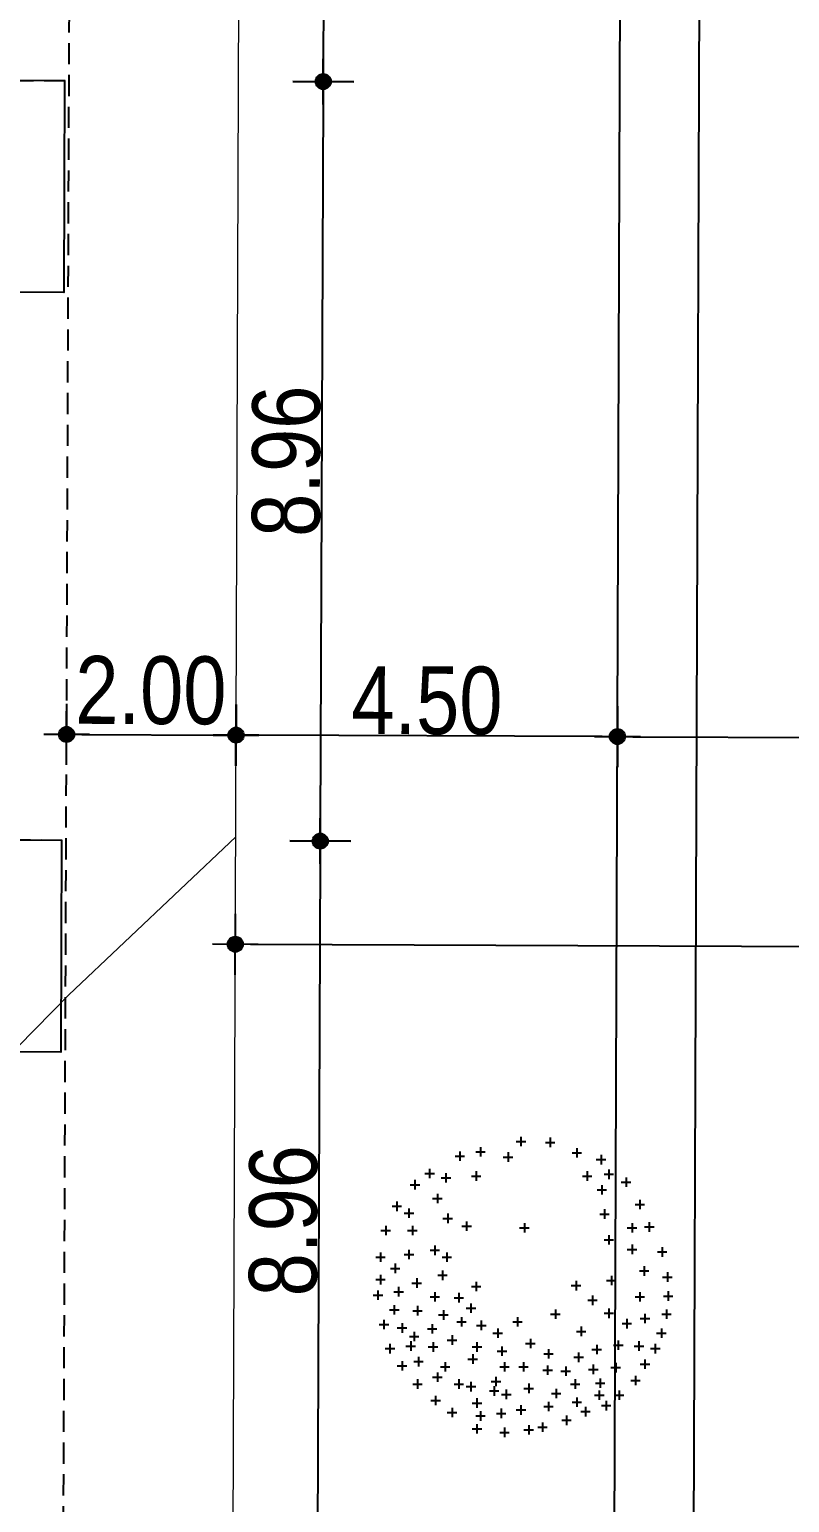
# Model space of a CAD drawing. Header units: inches. Extents: x 203 to 1065, y -1127 to 921.
# Drawn here: x 805.07 to 814.04, y 684.32 to 701.68 of the extents above; entities that cross this region are included whole.
import ezdxf

# ---------------------------------------------------------------- set-up
doc = ezdxf.new("R2010")
doc.units = ezdxf.units.IN
doc.header["$MEASUREMENT"] = 0
doc.header["$PDMODE"] = 35
doc.linetypes.add('DASHED2', pattern=[0.375, 0.25, -0.125])
for name, color, linetype in [('calle', 3, 'Continuous'), ('COTAS', 7, 'Continuous'), ('CURVAS', 32, 'Continuous'), ('Estacionamiento', 8, 'Continuous'), ('P-035', 3, 'Continuous'), ('Vegetación', 102, 'Continuous')]:
    doc.layers.add(name, color=color, linetype=linetype)
doc.layers.add('Limite terrenos', color=2, linetype='DASHED2', transparency=0.4)
doc.styles.add('TECHNICLITE', font='techl___.ttf')
doc.dimstyles.new('1-100', dxfattribs={"dimscale": 0, "dimtxt": 0.09, "dimasz": 0.03, "dimexe": 0.12, "dimexo": 0.2, "dimgap": 0.005, "dimtad": 3, "dimzin": 0, "dimdsep": 46, "dimtxsty": 'TECHNICLITE', "dimblk1": 'COTA', "dimblk2": 'COTA', "dimsah": 1, "dimcen": 2.5, "dimse1": 1, "dimse2": 1, "dimclrd": 7, "dimclre": 7, "dimclrt": 7, "dimadec": 0, "dimazin": 0, "dimtfac": 1, "dimtdec": 6, "dimtmove": 2, "dimatfit": 3, "dimldrblk": 'COTA', "dimfxl": 1, "dimtolj": 1, "dimtzin": 0, "dimarcsym": 0})

# ---------------------------------------------------------------- blocks, each defined once
blk = doc.blocks.new('RB13')
for p, q in [((-0.09496, 0.49383), (-0.09496, 0.46267)), ((0.00127, 0.49667), (0.00127, 0.4655)), ((0.01685, 0.48108), (-0.01432, 0.48108)), ((-0.07937, 0.47825), (-0.11054, 0.47825)), ((-0.18269, 0.45983), (-0.18269, 0.42867)), ((0.13428, 0.46267), (0.13428, 0.4315)), ((0.04372, 0.44567), (0.04372, 0.4145)), ((0.14987, 0.44708), (0.1187, 0.44708)), ((0.2022, 0.4485), (0.2022, 0.41733)), ((-0.16711, 0.44425), (-0.19827, 0.44425)), ((-0.26193, 0.43717), (-0.26193, 0.406)), ((0.21779, 0.43292), (0.18662, 0.43292)), ((0.0593, 0.43008), (0.02814, 0.43008)), ((-0.24635, 0.42158), (-0.27752, 0.42158)), ((0.30126, 0.39183), (0.30126, 0.36066)), ((-0.2874, 0.389), (-0.2874, 0.35783)), ((-0.21665, 0.38333), (-0.21665, 0.35216)), ((0.14843, 0.38333), (0.14843, 0.35216)), ((0.24749, 0.37767), (0.24749, 0.3465)), ((-0.27182, 0.37342), (-0.30299, 0.37342)), ((0.31684, 0.37625), (0.28567, 0.37625)), ((-0.20107, 0.36775), (-0.23223, 0.36775)), ((0.16402, 0.36775), (0.13285, 0.36775)), ((-0.34401, 0.3635), (-0.34401, 0.33233)), ((0.26307, 0.36208), (0.2319, 0.36208)), ((0.34937, 0.355), (0.34937, 0.32383)), ((-0.32842, 0.34791), (-0.35959, 0.34791)), ((0.36495, 0.33941), (0.33379, 0.33941)), ((-0.26476, 0.338), (-0.26476, 0.30683)), ((-0.24918, 0.32241), (-0.28035, 0.32241)), ((0.27579, 0.30966), (0.27579, 0.2785)), ((0.29137, 0.29408), (0.2602, 0.29408)), ((-0.38929, 0.28983), (-0.38929, 0.25866)), ((0.4088, 0.28416), (0.4088, 0.253)), ((-0.3737, 0.27425), (-0.40487, 0.27425)), ((0.42439, 0.26858), (0.39322, 0.26858)), ((0.36918, 0.2615), (0.36918, 0.23033)), ((-0.27325, 0.25866), (-0.27325, 0.22749)), ((-0.25767, 0.24308), (-0.28884, 0.24308)), ((0.24183, 0.2445), (0.24183, 0.21333)), ((0.38476, 0.24591), (0.3536, 0.24591)), ((0.25741, 0.22891), (0.22624, 0.22891)), ((0.17956, 0.21899), (0.17956, 0.18783)), ((-0.42042, 0.21616), (-0.42042, 0.18499)), ((-0.36382, 0.21333), (-0.36382, 0.18216)), ((-0.01005, 0.21333), (-0.01005, 0.18216)), ((0.19515, 0.20341), (0.16398, 0.20341)), ((0.35786, 0.20483), (0.35786, 0.17366)), ((0.44559, 0.20483), (0.44559, 0.17366)), ((-0.40483, 0.20058), (-0.436, 0.20058)), ((-0.34823, 0.19774), (-0.3794, 0.19774)), ((0.00553, 0.19774), (-0.02564, 0.19774)), ((0.37344, 0.18924), (0.34228, 0.18924)), ((0.46118, 0.18924), (0.43001, 0.18924)), ((-0.2874, 0.17366), (-0.2874, 0.14249)), ((-0.27182, 0.15808), (-0.30299, 0.15808)), ((-0.36382, 0.14249), (-0.36382, 0.11133)), ((0.28428, 0.13966), (0.28428, 0.10849)), ((-0.46287, 0.13399), (-0.46287, 0.10282)), ((-0.34823, 0.12691), (-0.3794, 0.12691)), ((0.29986, 0.12408), (0.26869, 0.12408)), ((0.36918, 0.12549), (0.36918, 0.09432)), ((-0.44729, 0.11841), (-0.47845, 0.11841)), ((0.24466, 0.11699), (0.24466, 0.08582)), ((0.46257, 0.11699), (0.46257, 0.08582)), ((0.38476, 0.10991), (0.3536, 0.10991)), ((0.26024, 0.10141), (0.22907, 0.10141)), ((0.47816, 0.10141), (0.44699, 0.10141)), ((0.41446, 0.08016), (0.41446, 0.04899)), ((-0.40344, 0.07166), (-0.40344, 0.04049)), ((0.43005, 0.06457), (0.39888, 0.06457)), ((-0.38785, 0.05607), (-0.41902, 0.05607)), ((0.25881, 0.05749), (0.25881, 0.02632)), ((-0.47985, 0.05182), (-0.47985, 0.02066)), ((-0.29589, 0.04049), (-0.29589, 0.00932)), ((0.27439, 0.04191), (0.24322, 0.04191)), ((0.46257, 0.04332), (0.46257, 0.01216)), ((-0.46427, 0.03624), (-0.49543, 0.03624)), ((0.34371, 0.03199), (0.34371, 0.00082)), ((-0.28031, 0.02491), (-0.31148, 0.02491)), ((0.47816, 0.02774), (0.44699, 0.02774)), ((-0.17986, 0.02349), (-0.17986, -0.00768)), ((0.14843, 0.02066), (0.14843, -0.01051)), ((0.35929, 0.01641), (0.32813, 0.01641)), ((-0.16428, 0.00791), (-0.19544, 0.00791)), ((0.16402, 0.00507), (0.13285, 0.00507)), ((0.40314, 0.00366), (0.40314, -0.02751)), ((0.47106, -0.00768), (0.47106, -0.03885)), ((-0.48268, -0.01051), (-0.48268, -0.04168)), ((-0.38929, -0.01334), (-0.38929, -0.04451)), ((0.28428, -0.01334), (0.28428, -0.04451)), ((0.41873, -0.01193), (0.38756, -0.01193)), ((0.20503, -0.01618), (0.20503, -0.04735)), ((0.48665, -0.02326), (0.45548, -0.02326)), ((-0.4671, -0.02609), (-0.49826, -0.02609)), ((-0.3737, -0.02893), (-0.40487, -0.02893)), ((-0.23363, -0.02468), (-0.23363, -0.05585)), ((0.29986, -0.02893), (0.26869, -0.02893)), ((0.22062, -0.03176), (0.18945, -0.03176)), ((-0.21805, -0.04026), (-0.24922, -0.04026)), ((0.16541, -0.05018), (0.16541, -0.08135)), ((0.41729, -0.05585), (0.41729, -0.08701)), ((0.34088, -0.05868), (0.34088, -0.08985)), ((-0.2874, -0.06718), (-0.2874, -0.09835)), ((0.181, -0.06576), (0.14983, -0.06576)), ((-0.47702, -0.07001), (-0.47702, -0.10118)), ((-0.11194, -0.07001), (-0.11194, -0.10118)), ((0.43288, -0.07143), (0.40171, -0.07143)), ((0.25598, -0.07285), (0.25598, -0.10401)), ((0.35646, -0.07426), (0.3253, -0.07426)), ((-0.46144, -0.0856), (-0.4926, -0.0856)), ((-0.40627, -0.08418), (-0.40627, -0.11535)), ((-0.27182, -0.08276), (-0.30299, -0.08276)), ((-0.09635, -0.0856), (-0.12752, -0.0856)), ((0.27156, -0.08843), (0.24039, -0.08843)), ((0.01259, -0.09551), (0.01259, -0.12668)), ((0.19654, -0.09551), (0.19654, -0.12668)), ((-0.39068, -0.09976), (-0.42185, -0.09976)), ((-0.34684, -0.10118), (-0.34684, -0.13235)), ((0.45125, -0.10401), (0.45125, -0.13518)), ((0.02817, -0.1111), (-0.003, -0.1111)), ((0.13145, -0.10685), (0.13145, -0.13801)), ((0.21213, -0.1111), (0.18096, -0.1111)), ((0.39182, -0.11535), (0.39182, -0.14651)), ((-0.33125, -0.11676), (-0.36242, -0.11676)), ((0.29277, -0.11818), (0.29277, -0.14935)), ((0.46684, -0.1196), (0.43567, -0.1196)), ((0.14704, -0.12243), (0.11587, -0.12243)), ((-0.19684, -0.12668), (-0.19684, -0.15785)), ((-0.46004, -0.13235), (-0.46004, -0.16352)), ((0.07768, -0.13235), (0.07768, -0.16352)), ((0.30835, -0.13376), (0.27718, -0.13376)), ((0.40741, -0.13093), (0.37624, -0.13093)), ((-0.18126, -0.14226), (-0.21242, -0.14226)), ((0.3522, -0.14368), (0.3522, -0.17485)), ((-0.44446, -0.14793), (-0.47562, -0.14793)), ((0.09326, -0.14793), (0.0621, -0.14793)), ((0.22768, -0.15501), (0.22768, -0.18618)), ((0.36778, -0.15926), (0.33662, -0.15926)), ((-0.02986, -0.16635), (-0.02986, -0.19752)), ((-0.31853, -0.17202), (-0.31853, -0.20318)), ((0.24326, -0.1706), (0.21209, -0.1706)), ((-0.38646, -0.17485), (-0.38646, -0.20602)), ((0.1456, -0.17768), (0.1456, -0.20885)), ((0.28994, -0.17768), (0.28994, -0.20885)), ((0.36352, -0.17485), (0.36352, -0.20602)), ((-0.44023, -0.18335), (-0.44023, -0.21452)), ((-0.01428, -0.18193), (-0.04545, -0.18193)), ((0.43144, -0.18335), (0.43144, -0.21452)), ((-0.30295, -0.1876), (-0.33412, -0.1876)), ((-0.24778, -0.18618), (-0.24778, -0.21735)), ((-0.37087, -0.19043), (-0.40204, -0.19043)), ((0.06353, -0.19185), (0.06353, -0.22302)), ((0.16119, -0.19327), (0.13002, -0.19327)), ((0.30552, -0.19327), (0.27435, -0.19327)), ((0.3791, -0.19043), (0.34794, -0.19043)), ((-0.42465, -0.19893), (-0.45581, -0.19893)), ((-0.2322, -0.20177), (-0.26337, -0.20177)), ((-0.0893, -0.20035), (-0.0893, -0.23152)), ((0.44703, -0.19893), (0.41586, -0.19893)), ((0.07911, -0.20743), (0.04795, -0.20743)), ((-0.18835, -0.21168), (-0.18835, -0.24285)), ((-0.07371, -0.21593), (-0.10488, -0.21593)), ((0.15975, -0.21735), (0.15975, -0.24852)), ((-0.17277, -0.22727), (-0.20393, -0.22727)), ((0.33805, -0.22585), (0.33805, -0.25702)), ((-0.40627, -0.23435), (-0.40627, -0.26552)), ((0.17534, -0.23293), (0.14417, -0.23293)), ((0.35363, -0.24143), (0.32247, -0.24143)), ((0.39182, -0.24002), (0.39182, -0.27118)), ((-0.31004, -0.24568), (-0.31004, -0.27685)), ((-0.00722, -0.24285), (-0.00722, -0.27402)), ((0.05504, -0.24285), (0.05504, -0.27402)), ((0.25032, -0.24285), (0.25032, -0.27402)), ((-0.39068, -0.24993), (-0.42185, -0.24993)), ((-0.23646, -0.25135), (-0.23646, -0.28252)), ((-0.08647, -0.25418), (-0.08647, -0.28535)), ((0.40741, -0.2556), (0.37624, -0.2556)), ((-0.1459, -0.25702), (-0.1459, -0.28818)), ((0.00836, -0.25843), (-0.02281, -0.25843)), ((0.07062, -0.25843), (0.03946, -0.25843)), ((0.2659, -0.25843), (0.23473, -0.25843)), ((-0.29446, -0.26127), (-0.32563, -0.26127)), ((-0.22088, -0.26693), (-0.25205, -0.26693)), ((-0.07088, -0.26977), (-0.10205, -0.26977)), ((-0.13031, -0.2726), (-0.16148, -0.2726)), ((0.27579, -0.27685), (0.27579, -0.30802)), ((-0.37514, -0.28818), (-0.37514, -0.31935)), ((0.08334, -0.29102), (0.08334, -0.32219)), ((0.29137, -0.29243), (0.2602, -0.29243)), ((-0.2591, -0.29669), (-0.2591, -0.32785)), ((-0.17703, -0.29952), (-0.17703, -0.33069)), ((0.20503, -0.29952), (0.20503, -0.33069)), ((0.34088, -0.29952), (0.34088, -0.33069)), ((-0.35955, -0.30377), (-0.39072, -0.30377)), ((0.09892, -0.3066), (0.06776, -0.3066)), ((0.16541, -0.30802), (0.16541, -0.33919)), ((-0.24352, -0.31227), (-0.27469, -0.31227)), ((-0.0242, -0.31369), (-0.0242, -0.34485)), ((-0.16145, -0.3151), (-0.19261, -0.3151)), ((0.22062, -0.3151), (0.18945, -0.3151)), ((0.35646, -0.3151), (0.3253, -0.3151)), ((0.089, -0.32219), (0.089, -0.35335)), ((0.181, -0.3236), (0.14983, -0.3236)), ((-0.11477, -0.33069), (-0.11477, -0.36185)), ((-0.00862, -0.32927), (-0.03979, -0.32927)), ((0.04938, -0.33352), (0.04938, -0.36469)), ((-0.32136, -0.33635), (-0.32136, -0.36752)), ((-0.25627, -0.33635), (-0.25627, -0.36752)), ((0.10458, -0.33777), (0.07342, -0.33777)), ((-0.09918, -0.34627), (-0.13035, -0.34627)), ((-0.30578, -0.35194), (-0.33695, -0.35194)), ((-0.24069, -0.35194), (-0.27186, -0.35194)), ((0.06496, -0.3491), (0.0338, -0.3491)), ((0.28145, -0.35335), (0.28145, -0.38452)), ((-0.18269, -0.35902), (-0.18269, -0.39019)), ((0.1456, -0.36185), (0.1456, -0.39302)), ((-0.27891, -0.37035), (-0.27891, -0.40152)), ((0.29703, -0.36894), (0.26586, -0.36894)), ((-0.16711, -0.3746), (-0.19827, -0.3746)), ((-0.0893, -0.37319), (-0.0893, -0.40435)), ((0.16119, -0.37744), (0.13002, -0.37744)), ((-0.26333, -0.38594), (-0.2945, -0.38594)), ((0.00127, -0.38452), (0.00127, -0.41569)), ((-0.21099, -0.39019), (-0.21099, -0.42135)), ((-0.07371, -0.38877), (-0.10488, -0.38877)), ((0.06636, -0.39585), (0.06636, -0.42702)), ((0.22768, -0.39302), (0.22768, -0.42419)), ((0.01685, -0.4001), (-0.01432, -0.4001)), ((-0.19541, -0.40577), (-0.22657, -0.40577)), ((0.13428, -0.40435), (0.13428, -0.43552)), ((0.24326, -0.4086), (0.21209, -0.4086)), ((0.08194, -0.41144), (0.05078, -0.41144)), ((-0.14873, -0.41852), (-0.14873, -0.44969)), ((0.14987, -0.41994), (0.1187, -0.41994)), ((-0.13314, -0.43411), (-0.16431, -0.43411)), ((-0.06949, -0.44119), (-0.06949, -0.47236)), ((-0.0242, -0.44969), (-0.0242, -0.48086)), ((0.1456, -0.44686), (0.1456, -0.47802)), ((-0.0539, -0.45677), (-0.08507, -0.45677)), ((0.05504, -0.45819), (0.05504, -0.48936)), ((0.16119, -0.46244), (0.13002, -0.46244)), ((-0.00862, -0.46527), (-0.03979, -0.46527)), ((0.07062, -0.47377), (0.03946, -0.47377))]:
    blk.add_line(p, q)
blk = doc.blocks.new('52312494')
at = {"xscale": 10, "zscale": 10}
blk.add_blockref('RB13', (0.0764, -0.0469), dxfattribs=at)
blk = doc.blocks.new('ARBOL39')
at = {"xscale": 0.15, "yscale": 1.5, "zscale": 0.15}
blk.add_blockref('52312494', (0, 0), dxfattribs=at)
blk = doc.blocks.new('COTA')
h = blk.add_hatch(color=256)
edge = h.paths.add_edge_path()
edge.add_arc((0, 0), 0.5, 0, 360)
for p, q in [((0, 2), (0, -2)), ((-1.5, 0), (1.5, 0))]:
    blk.add_line(p, q)
blk.add_circle((0, 0), 0.5)
blk = doc.blocks.new('*D97')
at = {"layer": 'COTAS', "color": 7, "lineweight": -2, "transparency": 16777216}
blk.add_line((808.572, 709.845), (808.539, 701.25), dxfattribs=at)
at = {"layer": 'Defpoints', "color": 0, "transparency": 16777216}
for p in [(805.575, 710.037), (805.541, 701.082), (808.539, 701.07)]:
    blk.add_point(p, dxfattribs=at)
at = {"layer": 'COTAS', "color": 7, "lineweight": -2, "transparency": 16777216, "xscale": 0.18, "yscale": 0.18, "zscale": 0.18}
for p, rotation in [((808.573, 710.025), 89.77979540843111), ((808.539, 701.07), 269.7797954084311)]:
    blk.add_blockref('COTA', p, dxfattribs=dict(at, rotation=rotation))
at = {"layer": 'COTAS', "color": 7, "transparency": 16777216, "insert": (808.14, 705.549), "char_height": 0.8, "attachment_point": 5, "rotation": 89.7798, "style": 'TECHNICLITE'}
blk.add_mtext('\\A1;8.96', dxfattribs=at)
blk = doc.blocks.new('*D98')
at = {"layer": 'COTAS', "color": 7, "lineweight": -2, "transparency": 16777216}
blk.add_line((808.538, 700.89), (808.505, 692.295), dxfattribs=at)
at = {"layer": 'Defpoints', "color": 0, "transparency": 16777216}
for p in [(805.541, 701.082), (805.506, 692.127), (808.504, 692.115)]:
    blk.add_point(p, dxfattribs=at)
at = {"layer": 'COTAS', "color": 7, "lineweight": -2, "transparency": 16777216, "xscale": 0.18, "yscale": 0.18, "zscale": 0.18}
for p, rotation in [((808.539, 701.07), 89.77979540842888), ((808.504, 692.115), 269.7797954084289)]:
    blk.add_blockref('COTA', p, dxfattribs=dict(at, rotation=rotation))
at = {"layer": 'COTAS', "color": 7, "transparency": 16777216, "insert": (808.106, 696.594), "char_height": 0.8, "attachment_point": 5, "rotation": 89.7798, "style": 'TECHNICLITE'}
blk.add_mtext('\\A1;8.96', dxfattribs=at)
blk = doc.blocks.new('*D99')
at = {"layer": 'COTAS', "color": 7, "lineweight": -2, "transparency": 16777216}
blk.add_line((808.504, 691.935), (808.47, 683.34), dxfattribs=at)
at = {"layer": 'Defpoints', "color": 0, "transparency": 16777216}
for p in [(805.506, 692.127), (805.472, 683.172), (808.47, 683.16)]:
    blk.add_point(p, dxfattribs=at)
at = {"layer": 'COTAS', "color": 7, "lineweight": -2, "transparency": 16777216, "xscale": 0.18, "yscale": 0.18, "zscale": 0.18}
for p, rotation in [((808.504, 692.115), 89.77979540843103), ((808.47, 683.16), 269.779795408431)]:
    blk.add_blockref('COTA', p, dxfattribs=dict(at, rotation=rotation))
at = {"layer": 'COTAS', "color": 7, "transparency": 16777216, "insert": (808.071, 687.639), "char_height": 0.8, "attachment_point": 5, "rotation": 89.7798, "style": 'TECHNICLITE'}
blk.add_mtext('\\A1;8.96', dxfattribs=at)
blk = doc.blocks.new('*D113')
at = {"layer": 'COTAS', "color": 7, "lineweight": -2, "transparency": 16777216}
blk.add_line((812.191, 693.346), (819.831, 693.317), dxfattribs=at)
at = {"layer": 'Defpoints', "color": 0, "transparency": 16777216}
for p in [(820.011, 693.316), (812.009, 692.786), (820.009, 692.755)]:
    blk.add_point(p, dxfattribs=at)
at = {"layer": 'COTAS', "color": 7, "lineweight": -2, "transparency": 16777216, "xscale": 0.18, "yscale": 0.18, "zscale": 0.18}
for p, rotation in [((812.011, 693.347), 179.7797954083714), ((820.011, 693.316), 359.7797954083713)]:
    blk.add_blockref('COTA', p, dxfattribs=dict(at, rotation=rotation))
at = {"layer": 'COTAS', "color": 7, "transparency": 16777216, "insert": (816.013, 693.746), "char_height": 0.8, "attachment_point": 5, "rotation": 359.7798, "style": 'TECHNICLITE'}
blk.add_mtext('\\A1;8.00', dxfattribs=at)
blk = doc.blocks.new('*D114')
at = {"layer": 'COTAS', "color": 7, "lineweight": -2, "transparency": 16777216}
blk.add_line((811.831, 693.348), (807.691, 693.364), dxfattribs=at)
at = {"layer": 'Defpoints', "color": 0, "transparency": 16777216}
for p in [(807.517, 694.849), (812.017, 694.831), (807.511, 693.364)]:
    blk.add_point(p, dxfattribs=at)
at = {"layer": 'COTAS', "color": 7, "lineweight": -2, "transparency": 16777216, "xscale": 0.18, "yscale": 0.18, "zscale": 0.18}
for p, rotation in [((807.511, 693.364), 179.7797954083714), ((812.011, 693.347), 359.7797954083714)]:
    blk.add_blockref('COTA', p, dxfattribs=dict(at, rotation=rotation))
at = {"layer": 'COTAS', "color": 7, "transparency": 16777216, "insert": (809.763, 693.769), "char_height": 0.8, "attachment_point": 5, "rotation": 359.7798, "style": 'TECHNICLITE'}
blk.add_mtext('\\A1;4.50', dxfattribs=at)
blk = doc.blocks.new('*D115')
at = {"layer": 'COTAS', "color": 7, "lineweight": -2, "transparency": 16777216}
blk.add_line((805.691, 693.371), (807.331, 693.365), dxfattribs=at)
at = {"layer": 'Defpoints', "color": 0, "transparency": 16777216}
for p in [(805.522, 696.116), (807.522, 696.108), (807.511, 693.364)]:
    blk.add_point(p, dxfattribs=at)
at = {"layer": 'COTAS', "color": 7, "lineweight": -2, "transparency": 16777216, "xscale": 0.18, "yscale": 0.18, "zscale": 0.18}
for p, rotation in [((805.511, 693.372), 179.7797954083735), ((807.511, 693.364), 359.7797954083735)]:
    blk.add_blockref('COTA', p, dxfattribs=dict(at, rotation=rotation))
at = {"layer": 'COTAS', "color": 7, "transparency": 16777216, "insert": (806.506, 693.889), "char_height": 0.8, "attachment_point": 5, "rotation": 359.7798, "style": 'TECHNICLITE'}
blk.add_mtext('\\A1;2.00', dxfattribs=at)
blk = doc.blocks.new('*D118')
at = {"layer": 'COTAS', "color": 7, "lineweight": -2, "transparency": 16777216}
blk.add_line((812.712, 632.301), (813.357, 800.224), dxfattribs=at)
at = {"layer": 'Defpoints', "color": 0, "transparency": 16777216}
for p in [(807.203, 800.428), (813.358, 800.404), (806.556, 632.145)]:
    blk.add_point(p, dxfattribs=at)
at = {"layer": 'COTAS', "color": 7, "lineweight": -2, "transparency": 16777216, "xscale": 0.18, "yscale": 0.18, "zscale": 0.18}
for p, rotation in [((813.358, 800.404), 89.77979540843003), ((812.711, 632.121), 269.7797954084301)]:
    blk.add_blockref('COTA', p, dxfattribs=dict(at, rotation=rotation))
at = {"layer": 'COTAS', "color": 7, "transparency": 16777216, "insert": (812.62, 716.264), "char_height": 0.8, "attachment_point": 5, "rotation": 89.7798, "style": 'TECHNICLITE'}
blk.add_mtext('\\A1;168.28', dxfattribs=at)
blk = doc.blocks.new('*D189')
at = {"layer": 'COTAS', "color": 7, "lineweight": -2, "transparency": 16777216}
blk.add_line((807.682, 690.898), (824.322, 690.834), dxfattribs=at)
at = {"layer": 'Defpoints', "color": 0, "transparency": 16777216}
for p in [(824.502, 690.833), (807.501, 690.666), (824.501, 690.6)]:
    blk.add_point(p, dxfattribs=at)
at = {"layer": 'COTAS', "color": 7, "lineweight": -2, "transparency": 16777216, "xscale": 0.18, "yscale": 0.18, "zscale": 0.18}
for p, rotation in [((807.502, 690.898), 179.779795408371), ((824.502, 690.833), 359.7797954083709)]:
    blk.add_blockref('COTA', p, dxfattribs=dict(at, rotation=rotation))
at = {"layer": 'COTAS', "color": 7, "transparency": 16777216, "insert": (816.003, 691.279), "char_height": 0.8, "attachment_point": 5, "rotation": 359.7798, "style": 'TECHNICLITE'}
blk.add_mtext('\\A1;17.00', dxfattribs=at)

msp = doc.modelspace()

# ---------------------------------------------------------------- linework, layer by layer
at = {"layer": 'calle', "color": 4}
msp.add_line((811.795, 637.124), (812.396, 793.552), dxfattribs=at)
at = {"layer": 'CURVAS', "color": 41, "lineweight": 0}
msp.add_lwpolyline([(807.507, 692.164), (805.537, 690.302), (804.741, 689.489)], dxfattribs=at)
at = {"layer": 'Estacionamiento'}
for points in [[(805.487, 701.082), (805.477, 698.582), (800.477, 698.601), (800.487, 701.101)], [(805.452, 692.127), (805.443, 689.627), (800.443, 689.646), (800.452, 692.146)]]:
    msp.add_lwpolyline(points, close=True, dxfattribs=at)
at = {"layer": 'Limite terrenos'}
for p, q in [((805.295, 637.149), (805.892, 792.547)), ((778.245, 701.187), (805.541, 701.082)), ((778.211, 692.232), (805.506, 692.127))]:
    msp.add_line(p, q, dxfattribs=at)
at = {"layer": 'P-035', "color": 3, "lineweight": 0}
msp.add_line((807.295, 637.142), (807.9, 794.539), dxfattribs=at)

# ---------------------------------------------------------------- block references
at = {"layer": 'Vegetación', "xscale": -2.39420562439072, "yscale": 2.39420562439072, "zscale": 2.39420562439072}
msp.add_blockref('ARBOL39', (810.904, 687.013), dxfattribs=at)

# ---------------------------------------------------------------- dimensions: what is measured, and where the dimension line sits
at = {"layer": 'COTAS'}
for p1, p2, distance, picture, middle in [((806.556, 632.145), (807.203, 800.428), -6.155, '*D118', (812.62, 716.264)), ((805.575, 710.037), (805.541, 701.082), 2.998, '*D97', (808.14, 705.549)), ((805.541, 701.082), (805.506, 692.127), 2.998, '*D98', (808.106, 696.594)), ((812.017, 694.831), (807.517, 694.849), 1.484, '*D114', (809.763, 693.769)), ((812.009, 692.786), (820.009, 692.755), 0.561, '*D113', (816.013, 693.746)), ((805.506, 692.127), (805.472, 683.172), 2.998, '*D99', (808.071, 687.639)), ((807.501, 690.666), (824.501, 690.6), 0.232, '*D189', (816.003, 691.279))]:
    dim = msp.add_aligned_dim(p1=p1, p2=p2, distance=distance, dimstyle='1-100', override={"dimscale": 1, "dimtxt": 0.8, "dimasz": 0.18}, dxfattribs=at)
    dim.commit()
    dim.dimension.update_dxf_attribs({"geometry": picture, "text_midpoint": middle})
dim = msp.add_linear_dim(base=(807.511, 693.364), p1=(805.522, 696.116), p2=(807.522, 696.108), angle=359.7798, dimstyle='1-100', override={"dimscale": 1, "dimtxt": 0.8, "dimasz": 0.18}, dxfattribs=at)
dim.commit()
dim.dimension.update_dxf_attribs({"geometry": '*D115', "text_midpoint": (806.506, 693.889), "dimtype": 161})

doc.saveas('drawing.dxf')
